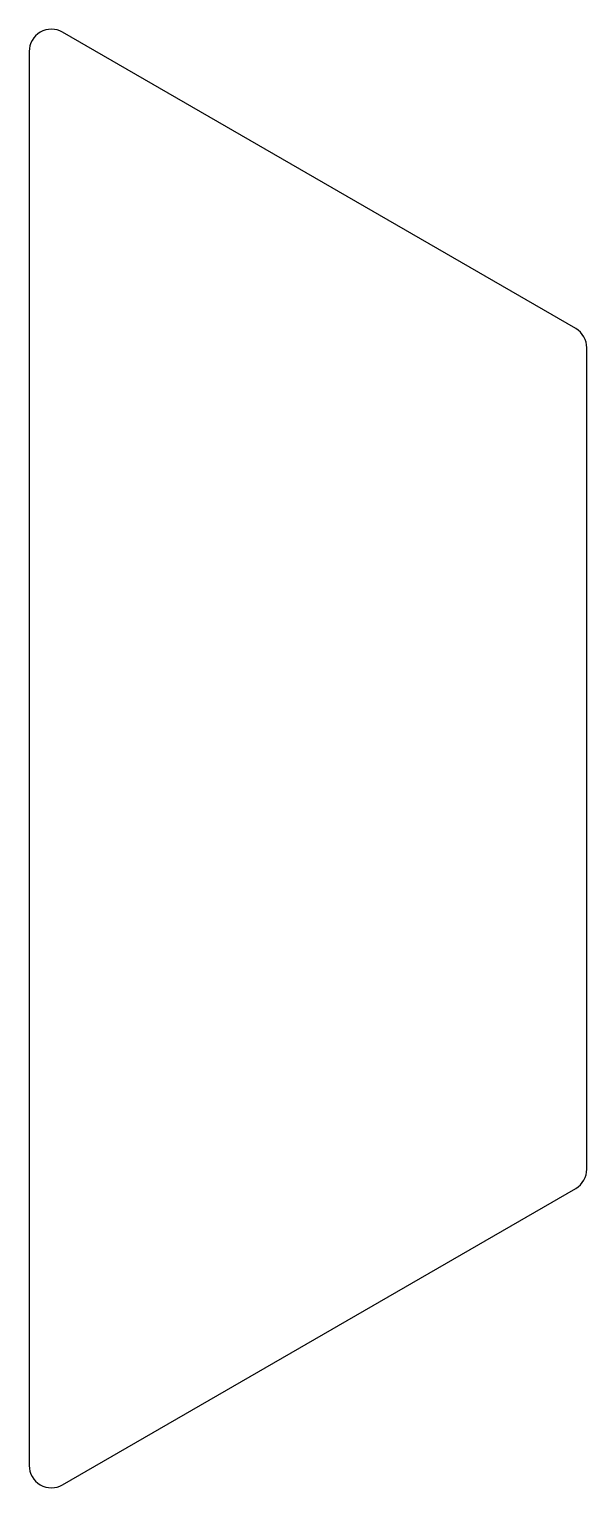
# Model space of a CAD drawing. Header units: millimetres. Extents: x 3 to 153, y 3 to 395.
import ezdxf

# ---------------------------------------------------------------- set-up
doc = ezdxf.new("R2010")
doc.units = ezdxf.units.MM
doc.layers.add('CUT', color=7, linetype='Continuous', lineweight=25)

msp = doc.modelspace()

# ---------------------------------------------------------------- linework, layer by layer
at = {"layer": 'CUT', "color": 3}
for p, q in [((150.24, 314.78), (12.24, 394.46)), ((3.24, 389.26), (3.24, 9.24)), ((153.24, 88.91), (153.24, 309.59)), ((12.24, 4.04), (150.24, 83.72))]:
    msp.add_line(p, q, dxfattribs=at)
for centre, start, end in [((9.24, 389.26), 60, 180), ((147.24, 309.59), 0, 60), ((147.24, 88.91), 300, 0), ((9.24, 9.24), 180, 300)]:
    msp.add_arc(centre, 6, start, end, dxfattribs=at)

doc.saveas('drawing.dxf')
